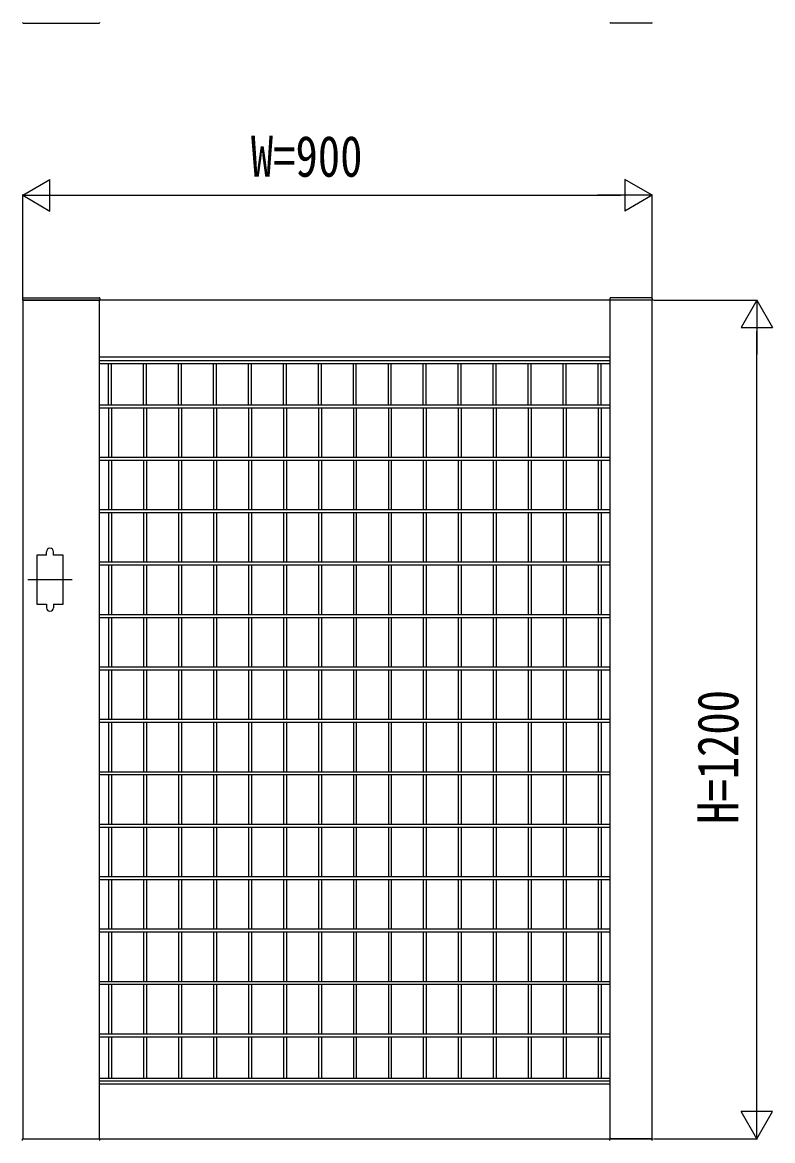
# Model space of a CAD drawing. Units: millimetres, scale not verified. Extents: x -8410 to 8410, y -5940 to 5940.
# Drawn here: x 1790 to 2863, y 747 to 2347 of the extents above; entities that cross this region are included whole.
import ezdxf
from ezdxf.enums import TextEntityAlignment as Align

# ---------------------------------------------------------------- set-up
doc = ezdxf.new("R2010")
doc.units = ezdxf.units.MM
doc.header["$LTSCALE"] = 30
doc.layers.add('0-2_YKK_A1', color=4, linetype='Continuous')
doc.layers.add('0-3_YKK_D', color=6, linetype='Continuous')
doc.styles.add('ＭＳ ゴシック', font='')
doc.styles.get('ＭＳ ゴシック').set_extended_font_data('MS Gothic')

msp = doc.modelspace()

# ---------------------------------------------------------------- linework, layer by layer
at = {"layer": '0-2_YKK_A1'}
for p, q in [((1790.67, 2346.5), (1899.41, 2346.5)), ((2689.41, 2346.5), (2630.67, 2346.5)), ((1789.67, 1952.55), (1789.54, 1950)), ((1790.67, 1953.5), (1899.41, 1953.5)), ((1900.41, 1952.55), (1900.54, 1950)), ((2629.67, 1952.55), (2629.54, 1950)), ((2689.41, 1953.5), (2630.67, 1953.5)), ((2690.41, 1952.55), (2690.54, 1950)), ((1789.54, 1950), (1900.54, 1950)), ((1900.04, 750), (1900.04, 1950)), ((2690.54, 1950), (2629.54, 1950)), ((2630.04, 750), (2630.04, 1950)), ((2630.04, 1868.25), (1900.04, 1868.25)), ((1900.04, 1863.45), (2630.04, 1863.45)), ((1900.04, 1859.45), (2630.04, 1859.45)), ((1912.94, 1800.35), (1912.94, 1859.45)), ((1917.14, 1800.35), (1917.14, 1859.45)), ((1962.94, 1800.35), (1962.94, 1859.45)), ((1967.14, 1800.35), (1967.14, 1859.45)), ((2012.94, 1800.35), (2012.94, 1859.45)), ((2017.14, 1800.35), (2017.14, 1859.45)), ((2062.94, 1800.35), (2062.94, 1859.45)), ((2067.14, 1800.35), (2067.14, 1859.45)), ((2112.94, 1800.35), (2112.94, 1859.45)), ((2117.14, 1800.35), (2117.14, 1859.45)), ((2162.94, 1800.35), (2162.94, 1859.45)), ((2167.14, 1800.35), (2167.14, 1859.45)), ((2212.94, 1800.35), (2212.94, 1859.45)), ((2217.14, 1800.35), (2217.14, 1859.45)), ((2262.94, 1800.35), (2262.94, 1859.45)), ((2267.14, 1800.35), (2267.14, 1859.45)), ((2312.94, 1800.35), (2312.94, 1859.45)), ((2317.14, 1800.35), (2317.14, 1859.45)), ((2362.94, 1800.35), (2362.94, 1859.45)), ((2367.14, 1800.35), (2367.14, 1859.45)), ((2412.94, 1800.35), (2412.94, 1859.45)), ((2417.14, 1800.35), (2417.14, 1859.45)), ((2462.94, 1800.35), (2462.94, 1859.45)), ((2467.14, 1800.35), (2467.14, 1859.45)), ((2512.94, 1800.35), (2512.94, 1859.45)), ((2517.14, 1800.35), (2517.14, 1859.45)), ((2562.94, 1800.35), (2562.94, 1859.45)), ((2567.14, 1800.35), (2567.14, 1859.45)), ((2612.94, 1800.35), (2612.94, 1859.45)), ((2617.14, 1800.35), (2617.14, 1859.45)), ((1900.04, 1800.35), (2630.04, 1800.35)), ((1900.04, 1796.15), (2630.04, 1796.15)), ((1912.94, 1796.15), (1912.94, 1725.35)), ((1917.14, 1796.15), (1917.14, 1725.35)), ((1962.94, 1796.15), (1962.94, 1725.35)), ((1967.14, 1796.15), (1967.14, 1725.35)), ((2012.94, 1796.15), (2012.94, 1725.35)), ((2017.14, 1796.15), (2017.14, 1725.35)), ((2062.94, 1796.15), (2062.94, 1725.35)), ((2067.14, 1796.15), (2067.14, 1725.35)), ((2112.94, 1796.15), (2112.94, 1725.35)), ((2117.14, 1796.15), (2117.14, 1725.35)), ((2162.94, 1796.15), (2162.94, 1725.35)), ((2167.14, 1796.15), (2167.14, 1725.35)), ((2212.94, 1796.15), (2212.94, 1725.35)), ((2217.14, 1796.15), (2217.14, 1725.35)), ((2262.94, 1796.15), (2262.94, 1725.35)), ((2267.14, 1796.15), (2267.14, 1725.35)), ((2312.94, 1796.15), (2312.94, 1725.35)), ((2317.14, 1796.15), (2317.14, 1725.35)), ((2362.94, 1796.15), (2362.94, 1725.35)), ((2367.14, 1796.15), (2367.14, 1725.35)), ((2412.94, 1796.15), (2412.94, 1725.35)), ((2417.14, 1796.15), (2417.14, 1725.35)), ((2462.94, 1796.15), (2462.94, 1725.35)), ((2467.14, 1796.15), (2467.14, 1725.35)), ((2512.94, 1796.15), (2512.94, 1725.35)), ((2517.14, 1796.15), (2517.14, 1725.35)), ((2562.94, 1796.15), (2562.94, 1725.35)), ((2567.14, 1796.15), (2567.14, 1725.35)), ((2612.94, 1796.15), (2612.94, 1725.35)), ((2617.14, 1796.15), (2617.14, 1725.35)), ((1900.04, 1725.35), (2630.04, 1725.35)), ((1900.04, 1721.15), (2630.04, 1721.15)), ((1912.94, 1721.15), (1912.94, 1650.35)), ((1917.14, 1721.15), (1917.14, 1650.35)), ((1962.94, 1721.15), (1962.94, 1650.35)), ((1967.14, 1721.15), (1967.14, 1650.35)), ((2012.94, 1721.15), (2012.94, 1650.35)), ((2017.14, 1721.15), (2017.14, 1650.35)), ((2062.94, 1721.15), (2062.94, 1650.35)), ((2067.14, 1721.15), (2067.14, 1650.35)), ((2112.94, 1721.15), (2112.94, 1650.35)), ((2117.14, 1721.15), (2117.14, 1650.35)), ((2162.94, 1721.15), (2162.94, 1650.35)), ((2167.14, 1721.15), (2167.14, 1650.35)), ((2212.94, 1721.15), (2212.94, 1650.35)), ((2217.14, 1721.15), (2217.14, 1650.35)), ((2262.94, 1721.15), (2262.94, 1650.35)), ((2267.14, 1721.15), (2267.14, 1650.35)), ((2312.94, 1721.15), (2312.94, 1650.35)), ((2317.14, 1721.15), (2317.14, 1650.35)), ((2362.94, 1721.15), (2362.94, 1650.35)), ((2367.14, 1721.15), (2367.14, 1650.35)), ((2412.94, 1721.15), (2412.94, 1650.35)), ((2417.14, 1721.15), (2417.14, 1650.35)), ((2462.94, 1721.15), (2462.94, 1650.35)), ((2467.14, 1721.15), (2467.14, 1650.35)), ((2512.94, 1721.15), (2512.94, 1650.35)), ((2517.14, 1721.15), (2517.14, 1650.35)), ((2562.94, 1721.15), (2562.94, 1650.35)), ((2567.14, 1721.15), (2567.14, 1650.35)), ((2612.94, 1721.15), (2612.94, 1650.35)), ((2617.14, 1721.15), (2617.14, 1650.35)), ((1900.04, 1650.35), (2630.04, 1650.35)), ((1900.04, 1646.15), (2630.04, 1646.15)), ((1912.94, 1646.15), (1912.94, 1575.35)), ((1917.14, 1646.15), (1917.14, 1575.35)), ((1962.94, 1646.15), (1962.94, 1575.35)), ((1967.14, 1646.15), (1967.14, 1575.35)), ((2012.94, 1646.15), (2012.94, 1575.35)), ((2017.14, 1646.15), (2017.14, 1575.35)), ((2062.94, 1646.15), (2062.94, 1575.35)), ((2067.14, 1646.15), (2067.14, 1575.35)), ((2112.94, 1646.15), (2112.94, 1575.35)), ((2117.14, 1646.15), (2117.14, 1575.35)), ((2162.94, 1646.15), (2162.94, 1575.35)), ((2167.14, 1646.15), (2167.14, 1575.35)), ((2212.94, 1646.15), (2212.94, 1575.35)), ((2217.14, 1646.15), (2217.14, 1575.35)), ((2262.94, 1646.15), (2262.94, 1575.35)), ((2267.14, 1646.15), (2267.14, 1575.35)), ((2312.94, 1646.15), (2312.94, 1575.35)), ((2317.14, 1646.15), (2317.14, 1575.35)), ((2362.94, 1646.15), (2362.94, 1575.35)), ((2367.14, 1646.15), (2367.14, 1575.35)), ((2412.94, 1646.15), (2412.94, 1575.35)), ((2417.14, 1646.15), (2417.14, 1575.35)), ((2462.94, 1646.15), (2462.94, 1575.35)), ((2467.14, 1646.15), (2467.14, 1575.35)), ((2512.94, 1646.15), (2512.94, 1575.35)), ((2517.14, 1646.15), (2517.14, 1575.35)), ((2562.94, 1646.15), (2562.94, 1575.35)), ((2567.14, 1646.15), (2567.14, 1575.35)), ((2612.94, 1646.15), (2612.94, 1575.35)), ((2617.14, 1646.15), (2617.14, 1575.35)), ((1824.04, 1585), (1824.04, 1590)), ((1834.04, 1585), (1834.04, 1590)), ((1900.04, 1575.35), (2630.04, 1575.35)), ((1900.04, 1571.15), (2630.04, 1571.15)), ((1912.94, 1571.15), (1912.94, 1500.35)), ((1917.14, 1571.15), (1917.14, 1500.35)), ((1962.94, 1571.15), (1962.94, 1500.35)), ((1967.14, 1571.15), (1967.14, 1500.35)), ((2012.94, 1571.15), (2012.94, 1500.35)), ((2017.14, 1571.15), (2017.14, 1500.35)), ((2062.94, 1571.15), (2062.94, 1500.35)), ((2067.14, 1571.15), (2067.14, 1500.35)), ((2112.94, 1571.15), (2112.94, 1500.35)), ((2117.14, 1571.15), (2117.14, 1500.35)), ((2162.94, 1571.15), (2162.94, 1500.35)), ((2167.14, 1571.15), (2167.14, 1500.35)), ((2212.94, 1571.15), (2212.94, 1500.35)), ((2217.14, 1571.15), (2217.14, 1500.35)), ((2262.94, 1571.15), (2262.94, 1500.35)), ((2267.14, 1571.15), (2267.14, 1500.35)), ((2312.94, 1571.15), (2312.94, 1500.35)), ((2317.14, 1571.15), (2317.14, 1500.35)), ((2362.94, 1571.15), (2362.94, 1500.35)), ((2367.14, 1571.15), (2367.14, 1500.35)), ((2412.94, 1571.15), (2412.94, 1500.35)), ((2417.14, 1571.15), (2417.14, 1500.35)), ((2462.94, 1571.15), (2462.94, 1500.35)), ((2467.14, 1571.15), (2467.14, 1500.35)), ((2512.94, 1571.15), (2512.94, 1500.35)), ((2517.14, 1571.15), (2517.14, 1500.35)), ((2562.94, 1571.15), (2562.94, 1500.35)), ((2567.14, 1571.15), (2567.14, 1500.35)), ((2612.94, 1571.15), (2612.94, 1500.35)), ((2617.14, 1571.15), (2617.14, 1500.35)), ((1860.54, 1550), (1797.54, 1550)), ((1824.04, 1515), (1824.04, 1510)), ((1834.04, 1515), (1834.04, 1510)), ((1900.04, 1500.35), (2630.04, 1500.35)), ((1900.04, 1496.15), (2630.04, 1496.15)), ((1912.94, 1496.15), (1912.94, 1425.35)), ((1917.14, 1496.15), (1917.14, 1425.35)), ((1962.94, 1496.15), (1962.94, 1425.35)), ((1967.14, 1496.15), (1967.14, 1425.35)), ((2012.94, 1496.15), (2012.94, 1425.35)), ((2017.14, 1496.15), (2017.14, 1425.35)), ((2062.94, 1496.15), (2062.94, 1425.35)), ((2067.14, 1496.15), (2067.14, 1425.35)), ((2112.94, 1496.15), (2112.94, 1425.35)), ((2117.14, 1496.15), (2117.14, 1425.35)), ((2162.94, 1496.15), (2162.94, 1425.35)), ((2167.14, 1496.15), (2167.14, 1425.35)), ((2212.94, 1496.15), (2212.94, 1425.35)), ((2217.14, 1496.15), (2217.14, 1425.35)), ((2262.94, 1496.15), (2262.94, 1425.35)), ((2267.14, 1496.15), (2267.14, 1425.35)), ((2312.94, 1496.15), (2312.94, 1425.35)), ((2317.14, 1496.15), (2317.14, 1425.35)), ((2362.94, 1496.15), (2362.94, 1425.35)), ((2367.14, 1496.15), (2367.14, 1425.35)), ((2412.94, 1496.15), (2412.94, 1425.35)), ((2417.14, 1496.15), (2417.14, 1425.35)), ((2462.94, 1496.15), (2462.94, 1425.35)), ((2467.14, 1496.15), (2467.14, 1425.35)), ((2512.94, 1496.15), (2512.94, 1425.35)), ((2517.14, 1496.15), (2517.14, 1425.35)), ((2562.94, 1496.15), (2562.94, 1425.35)), ((2567.14, 1496.15), (2567.14, 1425.35)), ((2612.94, 1496.15), (2612.94, 1425.35)), ((2617.14, 1496.15), (2617.14, 1425.35)), ((1900.04, 1425.35), (2630.04, 1425.35)), ((1900.04, 1421.15), (2630.04, 1421.15)), ((1912.94, 1421.15), (1912.94, 1350.35)), ((1917.14, 1421.15), (1917.14, 1350.35)), ((1962.94, 1421.15), (1962.94, 1350.35)), ((1967.14, 1421.15), (1967.14, 1350.35)), ((2012.94, 1421.15), (2012.94, 1350.35)), ((2017.14, 1421.15), (2017.14, 1350.35)), ((2062.94, 1421.15), (2062.94, 1350.35)), ((2067.14, 1421.15), (2067.14, 1350.35)), ((2112.94, 1421.15), (2112.94, 1350.35)), ((2117.14, 1421.15), (2117.14, 1350.35)), ((2162.94, 1421.15), (2162.94, 1350.35)), ((2167.14, 1421.15), (2167.14, 1350.35)), ((2212.94, 1421.15), (2212.94, 1350.35)), ((2217.14, 1421.15), (2217.14, 1350.35)), ((2262.94, 1421.15), (2262.94, 1350.35)), ((2267.14, 1421.15), (2267.14, 1350.35)), ((2312.94, 1421.15), (2312.94, 1350.35)), ((2317.14, 1421.15), (2317.14, 1350.35)), ((2362.94, 1421.15), (2362.94, 1350.35)), ((2367.14, 1421.15), (2367.14, 1350.35)), ((2412.94, 1421.15), (2412.94, 1350.35)), ((2417.14, 1421.15), (2417.14, 1350.35)), ((2462.94, 1421.15), (2462.94, 1350.35)), ((2467.14, 1421.15), (2467.14, 1350.35)), ((2512.94, 1421.15), (2512.94, 1350.35)), ((2517.14, 1421.15), (2517.14, 1350.35)), ((2562.94, 1421.15), (2562.94, 1350.35)), ((2567.14, 1421.15), (2567.14, 1350.35)), ((2612.94, 1421.15), (2612.94, 1350.35)), ((2617.14, 1421.15), (2617.14, 1350.35)), ((1900.04, 1350.35), (2630.04, 1350.35)), ((1900.04, 1346.15), (2630.04, 1346.15)), ((1912.94, 1346.15), (1912.94, 1275.35)), ((1917.14, 1346.15), (1917.14, 1275.35)), ((1962.94, 1346.15), (1962.94, 1275.35)), ((1967.14, 1346.15), (1967.14, 1275.35)), ((2012.94, 1346.15), (2012.94, 1275.35)), ((2017.14, 1346.15), (2017.14, 1275.35)), ((2062.94, 1346.15), (2062.94, 1275.35)), ((2067.14, 1346.15), (2067.14, 1275.35)), ((2112.94, 1346.15), (2112.94, 1275.35)), ((2117.14, 1346.15), (2117.14, 1275.35)), ((2162.94, 1346.15), (2162.94, 1275.35)), ((2167.14, 1346.15), (2167.14, 1275.35)), ((2212.94, 1346.15), (2212.94, 1275.35)), ((2217.14, 1346.15), (2217.14, 1275.35)), ((2262.94, 1346.15), (2262.94, 1275.35)), ((2267.14, 1346.15), (2267.14, 1275.35)), ((2312.94, 1346.15), (2312.94, 1275.35)), ((2317.14, 1346.15), (2317.14, 1275.35)), ((2362.94, 1346.15), (2362.94, 1275.35)), ((2367.14, 1346.15), (2367.14, 1275.35)), ((2412.94, 1346.15), (2412.94, 1275.35)), ((2417.14, 1346.15), (2417.14, 1275.35)), ((2462.94, 1346.15), (2462.94, 1275.35)), ((2467.14, 1346.15), (2467.14, 1275.35)), ((2512.94, 1346.15), (2512.94, 1275.35)), ((2517.14, 1346.15), (2517.14, 1275.35)), ((2562.94, 1346.15), (2562.94, 1275.35)), ((2567.14, 1346.15), (2567.14, 1275.35)), ((2612.94, 1346.15), (2612.94, 1275.35)), ((2617.14, 1346.15), (2617.14, 1275.35)), ((1900.04, 1275.35), (2630.04, 1275.35)), ((1900.04, 1271.15), (2630.04, 1271.15)), ((1912.94, 1271.15), (1912.94, 1200.35)), ((1917.14, 1271.15), (1917.14, 1200.35)), ((1962.94, 1271.15), (1962.94, 1200.35)), ((1967.14, 1271.15), (1967.14, 1200.35)), ((2012.94, 1271.15), (2012.94, 1200.35)), ((2017.14, 1271.15), (2017.14, 1200.35)), ((2062.94, 1271.15), (2062.94, 1200.35)), ((2067.14, 1271.15), (2067.14, 1200.35)), ((2112.94, 1271.15), (2112.94, 1200.35)), ((2117.14, 1271.15), (2117.14, 1200.35)), ((2162.94, 1271.15), (2162.94, 1200.35)), ((2167.14, 1271.15), (2167.14, 1200.35)), ((2212.94, 1271.15), (2212.94, 1200.35)), ((2217.14, 1271.15), (2217.14, 1200.35)), ((2262.94, 1271.15), (2262.94, 1200.35)), ((2267.14, 1271.15), (2267.14, 1200.35)), ((2312.94, 1271.15), (2312.94, 1200.35)), ((2317.14, 1271.15), (2317.14, 1200.35)), ((2362.94, 1271.15), (2362.94, 1200.35)), ((2367.14, 1271.15), (2367.14, 1200.35)), ((2412.94, 1271.15), (2412.94, 1200.35)), ((2417.14, 1271.15), (2417.14, 1200.35)), ((2462.94, 1271.15), (2462.94, 1200.35)), ((2467.14, 1271.15), (2467.14, 1200.35)), ((2512.94, 1271.15), (2512.94, 1200.35)), ((2517.14, 1271.15), (2517.14, 1200.35)), ((2562.94, 1271.15), (2562.94, 1200.35)), ((2567.14, 1271.15), (2567.14, 1200.35)), ((2612.94, 1271.15), (2612.94, 1200.35)), ((2617.14, 1271.15), (2617.14, 1200.35)), ((1900.04, 1200.35), (2630.04, 1200.35)), ((1900.04, 1196.15), (2630.04, 1196.15)), ((1912.94, 1196.15), (1912.94, 1125.35)), ((1917.14, 1196.15), (1917.14, 1125.35)), ((1962.94, 1196.15), (1962.94, 1125.35)), ((1967.14, 1196.15), (1967.14, 1125.35)), ((2012.94, 1196.15), (2012.94, 1125.35)), ((2017.14, 1196.15), (2017.14, 1125.35)), ((2062.94, 1196.15), (2062.94, 1125.35)), ((2067.14, 1196.15), (2067.14, 1125.35)), ((2112.94, 1196.15), (2112.94, 1125.35)), ((2117.14, 1196.15), (2117.14, 1125.35)), ((2162.94, 1196.15), (2162.94, 1125.35)), ((2167.14, 1196.15), (2167.14, 1125.35)), ((2212.94, 1196.15), (2212.94, 1125.35)), ((2217.14, 1196.15), (2217.14, 1125.35)), ((2262.94, 1196.15), (2262.94, 1125.35)), ((2267.14, 1196.15), (2267.14, 1125.35)), ((2312.94, 1196.15), (2312.94, 1125.35)), ((2317.14, 1196.15), (2317.14, 1125.35)), ((2362.94, 1196.15), (2362.94, 1125.35)), ((2367.14, 1196.15), (2367.14, 1125.35)), ((2412.94, 1196.15), (2412.94, 1125.35)), ((2417.14, 1196.15), (2417.14, 1125.35)), ((2462.94, 1196.15), (2462.94, 1125.35)), ((2467.14, 1196.15), (2467.14, 1125.35)), ((2512.94, 1196.15), (2512.94, 1125.35)), ((2517.14, 1196.15), (2517.14, 1125.35)), ((2562.94, 1196.15), (2562.94, 1125.35)), ((2567.14, 1196.15), (2567.14, 1125.35)), ((2612.94, 1196.15), (2612.94, 1125.35)), ((2617.14, 1196.15), (2617.14, 1125.35)), ((1900.04, 1125.35), (2630.04, 1125.35)), ((1900.04, 1121.15), (2630.04, 1121.15)), ((1912.94, 1121.15), (1912.94, 1050.35)), ((1917.14, 1121.15), (1917.14, 1050.35)), ((1962.94, 1121.15), (1962.94, 1050.35)), ((1967.14, 1121.15), (1967.14, 1050.35)), ((2012.94, 1121.15), (2012.94, 1050.35)), ((2017.14, 1121.15), (2017.14, 1050.35)), ((2062.94, 1121.15), (2062.94, 1050.35)), ((2067.14, 1121.15), (2067.14, 1050.35)), ((2112.94, 1121.15), (2112.94, 1050.35)), ((2117.14, 1121.15), (2117.14, 1050.35)), ((2162.94, 1121.15), (2162.94, 1050.35)), ((2167.14, 1121.15), (2167.14, 1050.35)), ((2212.94, 1121.15), (2212.94, 1050.35)), ((2217.14, 1121.15), (2217.14, 1050.35)), ((2262.94, 1121.15), (2262.94, 1050.35)), ((2267.14, 1121.15), (2267.14, 1050.35)), ((2312.94, 1121.15), (2312.94, 1050.35)), ((2317.14, 1121.15), (2317.14, 1050.35)), ((2362.94, 1121.15), (2362.94, 1050.35)), ((2367.14, 1121.15), (2367.14, 1050.35)), ((2412.94, 1121.15), (2412.94, 1050.35)), ((2417.14, 1121.15), (2417.14, 1050.35)), ((2462.94, 1121.15), (2462.94, 1050.35)), ((2467.14, 1121.15), (2467.14, 1050.35)), ((2512.94, 1121.15), (2512.94, 1050.35)), ((2517.14, 1121.15), (2517.14, 1050.35)), ((2562.94, 1121.15), (2562.94, 1050.35)), ((2567.14, 1121.15), (2567.14, 1050.35)), ((2612.94, 1121.15), (2612.94, 1050.35)), ((2617.14, 1121.15), (2617.14, 1050.35)), ((1900.04, 1050.35), (2630.04, 1050.35)), ((1900.04, 1046.15), (2630.04, 1046.15)), ((1912.94, 1046.15), (1912.94, 975.35)), ((1917.14, 1046.15), (1917.14, 975.35)), ((1962.94, 1046.15), (1962.94, 975.35)), ((1967.14, 1046.15), (1967.14, 975.35)), ((2012.94, 1046.15), (2012.94, 975.35)), ((2017.14, 1046.15), (2017.14, 975.35)), ((2062.94, 1046.15), (2062.94, 975.35)), ((2067.14, 1046.15), (2067.14, 975.35)), ((2112.94, 1046.15), (2112.94, 975.35)), ((2117.14, 1046.15), (2117.14, 975.35)), ((2162.94, 1046.15), (2162.94, 975.35)), ((2167.14, 1046.15), (2167.14, 975.35)), ((2212.94, 1046.15), (2212.94, 975.35)), ((2217.14, 1046.15), (2217.14, 975.35)), ((2262.94, 1046.15), (2262.94, 975.35)), ((2267.14, 1046.15), (2267.14, 975.35)), ((2312.94, 1046.15), (2312.94, 975.35)), ((2317.14, 1046.15), (2317.14, 975.35)), ((2362.94, 1046.15), (2362.94, 975.35)), ((2367.14, 1046.15), (2367.14, 975.35)), ((2412.94, 1046.15), (2412.94, 975.35)), ((2417.14, 1046.15), (2417.14, 975.35)), ((2462.94, 1046.15), (2462.94, 975.35)), ((2467.14, 1046.15), (2467.14, 975.35)), ((2512.94, 1046.15), (2512.94, 975.35)), ((2517.14, 1046.15), (2517.14, 975.35)), ((2562.94, 1046.15), (2562.94, 975.35)), ((2567.14, 1046.15), (2567.14, 975.35)), ((2612.94, 1046.15), (2612.94, 975.35)), ((2617.14, 1046.15), (2617.14, 975.35)), ((1900.04, 975.35), (2630.04, 975.35)), ((1900.04, 971.15), (2630.04, 971.15)), ((1912.94, 971.15), (1912.94, 900.35)), ((1917.14, 971.15), (1917.14, 900.35)), ((1962.94, 971.15), (1962.94, 900.35)), ((1967.14, 971.15), (1967.14, 900.35)), ((2012.94, 971.15), (2012.94, 900.35)), ((2017.14, 971.15), (2017.14, 900.35)), ((2062.94, 971.15), (2062.94, 900.35)), ((2067.14, 971.15), (2067.14, 900.35)), ((2112.94, 971.15), (2112.94, 900.35)), ((2117.14, 971.15), (2117.14, 900.35)), ((2162.94, 971.15), (2162.94, 900.35)), ((2167.14, 971.15), (2167.14, 900.35)), ((2212.94, 971.15), (2212.94, 900.35)), ((2217.14, 971.15), (2217.14, 900.35)), ((2262.94, 971.15), (2262.94, 900.35)), ((2267.14, 971.15), (2267.14, 900.35)), ((2312.94, 971.15), (2312.94, 900.35)), ((2317.14, 971.15), (2317.14, 900.35)), ((2362.94, 971.15), (2362.94, 900.35)), ((2367.14, 971.15), (2367.14, 900.35)), ((2412.94, 971.15), (2412.94, 900.35)), ((2417.14, 971.15), (2417.14, 900.35)), ((2462.94, 971.15), (2462.94, 900.35)), ((2467.14, 971.15), (2467.14, 900.35)), ((2512.94, 971.15), (2512.94, 900.35)), ((2517.14, 971.15), (2517.14, 900.35)), ((2562.94, 971.15), (2562.94, 900.35)), ((2567.14, 971.15), (2567.14, 900.35)), ((2612.94, 971.15), (2612.94, 900.35)), ((2617.14, 971.15), (2617.14, 900.35)), ((1900.04, 900.35), (2630.04, 900.35)), ((1900.04, 896.15), (2630.04, 896.15)), ((1912.94, 896.15), (1912.94, 837.05)), ((1917.14, 896.15), (1917.14, 837.05)), ((1962.94, 896.15), (1962.94, 837.05)), ((1967.14, 896.15), (1967.14, 837.05)), ((2012.94, 896.15), (2012.94, 837.05)), ((2017.14, 896.15), (2017.14, 837.05)), ((2062.94, 896.15), (2062.94, 837.05)), ((2067.14, 896.15), (2067.14, 837.05)), ((2112.94, 896.15), (2112.94, 837.05)), ((2117.14, 896.15), (2117.14, 837.05)), ((2162.94, 896.15), (2162.94, 837.05)), ((2167.14, 896.15), (2167.14, 837.05)), ((2212.94, 896.15), (2212.94, 837.05)), ((2217.14, 896.15), (2217.14, 837.05)), ((2262.94, 896.15), (2262.94, 837.05)), ((2267.14, 896.15), (2267.14, 837.05)), ((2312.94, 896.15), (2312.94, 837.05)), ((2317.14, 896.15), (2317.14, 837.05)), ((2362.94, 896.15), (2362.94, 837.05)), ((2367.14, 896.15), (2367.14, 837.05)), ((2412.94, 896.15), (2412.94, 837.05)), ((2417.14, 896.15), (2417.14, 837.05)), ((2462.94, 896.15), (2462.94, 837.05)), ((2467.14, 896.15), (2467.14, 837.05)), ((2512.94, 896.15), (2512.94, 837.05)), ((2517.14, 896.15), (2517.14, 837.05)), ((2562.94, 896.15), (2562.94, 837.05)), ((2567.14, 896.15), (2567.14, 837.05)), ((2612.94, 896.15), (2612.94, 837.05)), ((2617.14, 896.15), (2617.14, 837.05)), ((1900.04, 837.05), (2630.04, 837.05)), ((1900.04, 833.05), (2630.04, 833.05)), ((2630.04, 828.25), (1900.04, 828.25)), ((1789.54, 750), (1900.54, 750)), ((1789.67, 747.45), (1789.54, 750)), ((1900.41, 747.45), (1900.54, 750)), ((2690.54, 750), (2629.54, 750)), ((2629.67, 747.45), (2629.54, 750)), ((2690.41, 747.45), (2690.54, 750))]:
    msp.add_line(p, q, dxfattribs=at)
msp.add_lwpolyline([(2690.04, 750), (2690.04, 1950), (1790.04, 1950), (1790.04, 750)], close=True, dxfattribs=at)
for points in [[(1824.04, 1585), (1810.04, 1585), (1810.04, 1515), (1824.04, 1515)], [(1834.04, 1515), (1848.04, 1515), (1848.04, 1585), (1834.04, 1585)]]:
    msp.add_lwpolyline(points, dxfattribs=at)
for centre, radius, start, end in [((1790.67, 2347.5), 1, 183, 270), ((1899.41, 2347.5), 1, 270, 357), ((2630.67, 2347.5), 1, 183, 270), ((2689.41, 2347.5), 1, 270, 357), ((1790.67, 1952.5), 1, 90, 177), ((1899.41, 1952.5), 1, 3, 90), ((2630.67, 1952.5), 1, 90, 177), ((2689.41, 1952.5), 1, 3, 90), ((1829.04, 1590), 5, 0, 180), ((1829.04, 1510), 5, 180, 0)]:
    msp.add_arc(centre, radius, start, end, dxfattribs=at)
at = {"layer": '0-3_YKK_D'}
for p, q in [((1790.04, 2100), (1829.01, 2122.5)), ((1829.01, 2077.5), (1829.01, 2122.5)), ((2690.04, 2100), (2651.07, 2122.5)), ((2651.07, 2122.5), (2651.07, 2077.5)), ((1790.04, 1952), (1790.04, 2101)), ((1790.04, 2100), (1829.01, 2077.5)), ((1790.04, 2100), (1867.98, 2100)), ((1835.04, 2100), (2645.04, 2100)), ((2690.04, 2100), (2612.1, 2100)), ((2690.04, 2100), (2651.07, 2077.5)), ((2690.04, 1952), (2690.04, 2101)), ((2692.04, 1950), (2841.04, 1950)), ((2840.04, 1950), (2817.54, 1911.03)), ((2840.04, 1950), (2862.54, 1911.03)), ((2840.04, 1950), (2840.04, 1872.06)), ((2817.54, 1911.03), (2862.54, 1911.03)), ((2840.04, 795), (2840.04, 1905)), ((2840.04, 750), (2840.04, 827.94)), ((2840.04, 750), (2817.54, 788.97)), ((2862.54, 788.97), (2817.54, 788.97)), ((2840.04, 750), (2862.54, 788.97)), ((2692.04, 750), (2841.04, 750))]:
    msp.add_line(p, q, dxfattribs=at)

# ---------------------------------------------------------------- texts
at = {"layer": '0-3_YKK_D', "style": 'ＭＳ ゴシック', "width": 0.8}
msp.add_text('W=900', height=58.65, dxfattribs=at).set_placement((2116.31, 2109), align=Align.BOTTOM_LEFT)
msp.add_text('H=1200', height=58.65, rotation=90, dxfattribs=at).set_placement((2831.04, 1200.67), align=Align.BOTTOM_LEFT)

doc.saveas('drawing.dxf')
